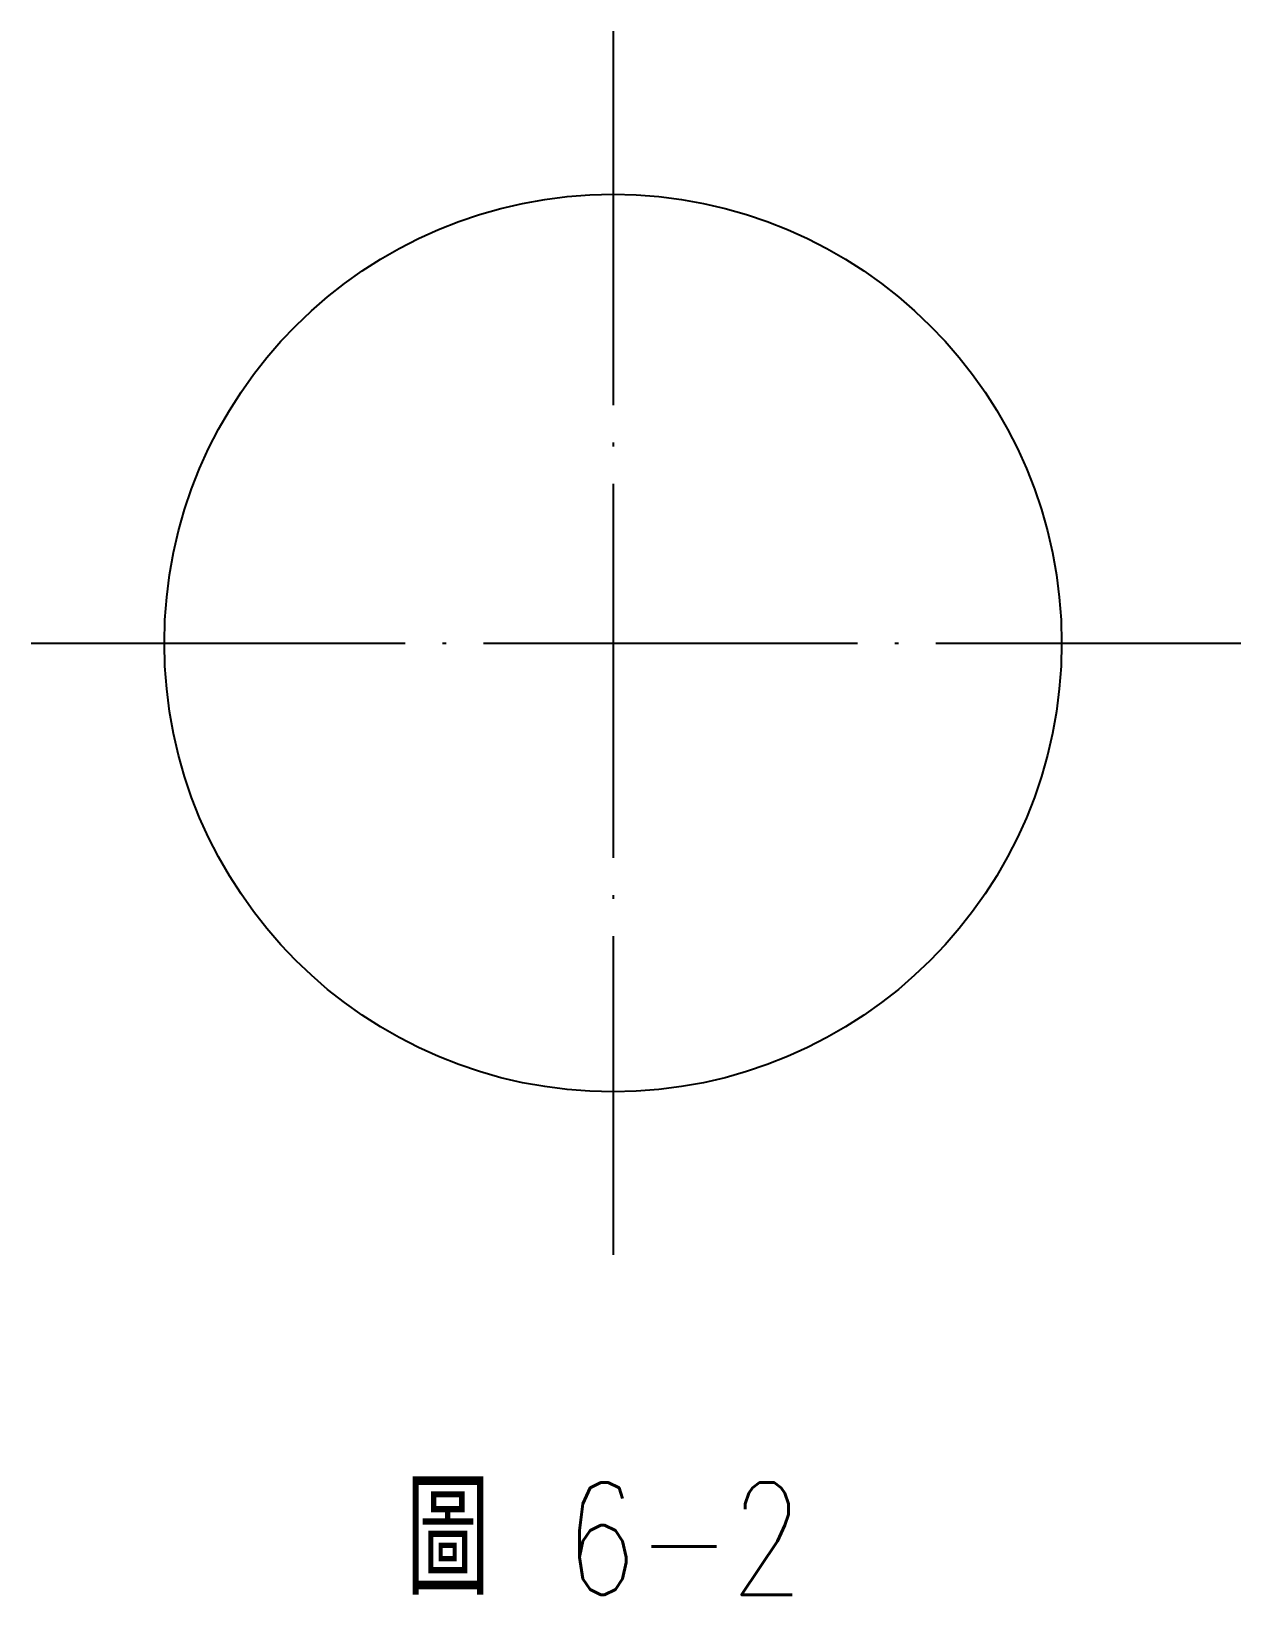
# Model space of a CAD drawing. Extents: x -13.5 to 18.8, y 239.3 to 281.1.
import ezdxf

# ---------------------------------------------------------------- set-up
doc = ezdxf.new("R2010")
doc.units = 0
doc.linetypes.add('CENT10', pattern=[12, 10, -1, 0, -1])
doc.layers.add('CENT10', color=1, linetype='CENT10')
doc.layers.add('輪廓線', color=7, linetype='CONTINUOUS')
doc.styles.add('CNS', font='txt.shx', dxfattribs={"width": 0.75, "height": 3, "bigfont": 'chineset.shx'})

msp = doc.modelspace()

# ---------------------------------------------------------------- linework, layer by layer
at = {"layer": 'CENT10'}
for p, q in [((2.036, 281.128), (2.036, 248.409)), ((-13.525, 264.769), (18.827, 264.769))]:
    msp.add_line(p, q, dxfattribs=at)
at = {"layer": '輪廓線'}
msp.add_circle((2.036, 264.769), 12, dxfattribs=at)

# ---------------------------------------------------------------- texts
at = {"layer": '輪廓線', "style": 'CNS', "width": 0.75}
msp.add_text('圖 6-2', height=3, dxfattribs=at).set_placement((-3.506, 239.321))

doc.saveas('drawing.dxf')
